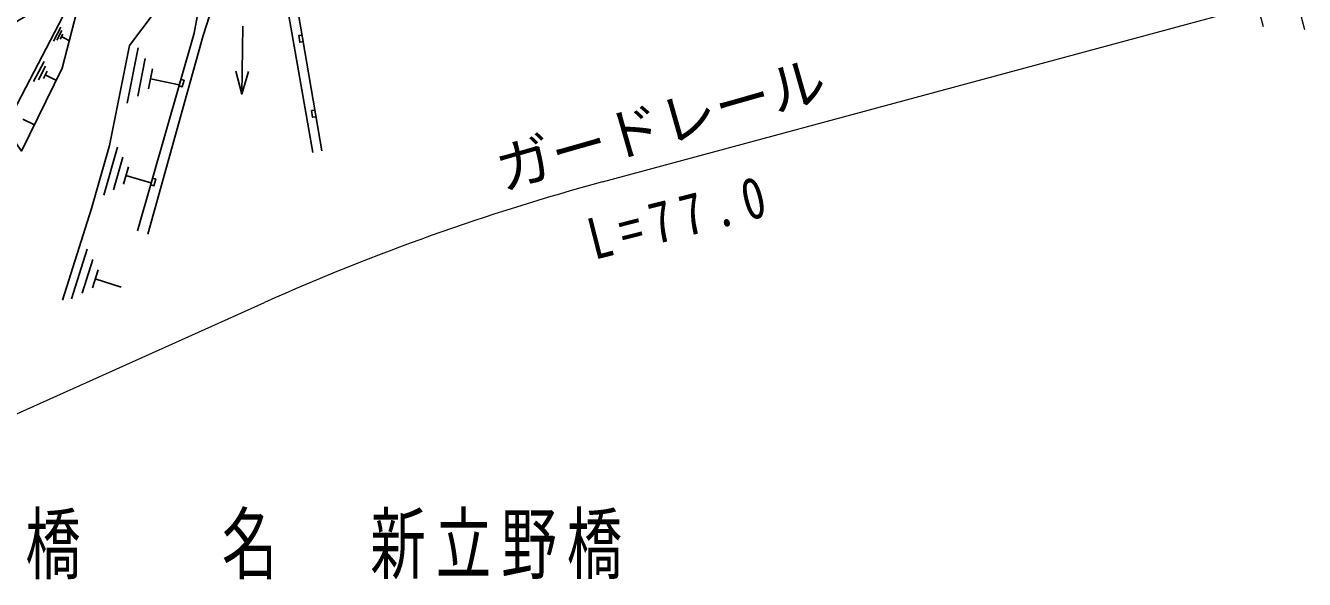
# Model space of a CAD drawing. Units: millimetres, scale not verified. Extents: x 40000 to 680000, y 20000 to 380000.
# Drawn here: x 156438 to 212876, y 248418 to 272891 of the extents above; entities that cross this region are included whole.
import ezdxf
from ezdxf.enums import TextEntityAlignment as Align

# ---------------------------------------------------------------- set-up
doc = ezdxf.new("R2010")
doc.units = ezdxf.units.MM
doc.header["$LTSCALE"] = 1000
doc.layers.add('M-BGD', color=7, linetype='Continuous', lineweight=25)
doc.layers.add('M-STR-HTXT', color=7, linetype='Continuous', lineweight=13)
doc.layers.add('M-STR-STR1', color=1, linetype='Continuous')
doc.styles.add('ＭＳ ゴシック', font='')
doc.styles.get('ＭＳ ゴシック').set_extended_font_data('MS Gothic')

msp = doc.modelspace()

# ---------------------------------------------------------------- linework, layer by layer
at = {"layer": 'M-BGD'}
for p, q in [((163873, 272555), (164352, 275177)), ((165060, 274948), (164269, 272451)), ((169117, 267276), (167960, 273902)), ((168381, 273981), (169511, 267355)), ((157667, 272196), (157990, 272817)), ((158038, 272666), (157818, 272244)), ((166019, 272865), (165977, 269866)), ((157969, 272292), (158085, 272515)), ((158027, 272403), (158350, 272235)), ((161376, 263814), (163873, 272555)), ((164269, 272451), (161834, 263668)), ((160917, 269462), (161407, 271913)), ((156793, 270420), (157255, 271307)), ((157323, 271091), (157009, 270488)), ((161721, 271442), (161388, 269775)), ((161858, 270089), (162035, 270972)), ((157225, 270556), (157391, 270875)), ((157308, 270716), (157769, 270475)), ((161947, 270530), (163221, 270276)), ((156320, 268761), (156828, 268497)), ((159890, 265397), (160494, 267512)), ((160736, 267077), (160325, 265639)), ((160760, 265880), (160978, 266642)), ((160869, 266261), (161969, 265947)), ((158468, 260822), (159159, 263016)), ((159400, 262554), (158930, 261063)), ((159391, 261303), (159640, 262093)), ((159516, 261698), (160656, 261338))]:
    msp.add_line(p, q, dxfattribs=at)
for points in [[(158061, 260752), (159340, 264811), (160135, 267591), (161017, 272004), (162694, 274254), (163753, 274960), (164352, 275177)], [(133741, 259312), (145030, 266812), (152889, 271248), (157469, 273900), (158265, 273627), (155541, 268403), (156264, 267343), (158048, 271007), (158687, 273446)], [(168638, 272472), (168490, 272447), (168541, 272151), (168689, 272177)], [(163208, 270225), (163352, 270184), (163434, 270473), (163290, 270514)], [(166271, 270862), (165977, 269866), (165711, 270870)], [(169203, 269159), (169056, 269134), (169106, 268838), (169254, 268863)], [(161959, 265855), (162103, 265814), (162186, 266102), (162041, 266143)]]:
    msp.add_lwpolyline(points, dxfattribs=at)
at = {"layer": 'M-STR-HTXT'}
for p, q in [((205229, 303066), (212876, 272715)), ((211070, 272829), (203015, 302510)), ((181904, 265982), (210808, 273794)), ((144136, 250377), (166987, 260651))]:
    msp.add_line(p, q, dxfattribs=at)
msp.add_arc((207995, 169446), 100000, 105.12402, 114.20923, dxfattribs=at)

# ---------------------------------------------------------------- texts
at = {"layer": 'M-STR-HTXT', "style": 'ＭＳ ゴシック'}
msp.add_text('ガードレール', height=1833, rotation=15.9, dxfattribs=at).set_placement((177648, 265073), align=Align.BOTTOM_LEFT)
at = {"layer": 'M-STR-HTXT', "insert": (181533, 262502), "char_height": 1833, "attachment_point": 7, "rotation": 14.3, "style": 'ＭＳ ゴシック'}
msp.add_mtext('\\T1.4;\\W0.8;L=77.0', dxfattribs=at)
at = {"layer": 'M-STR-STR1', "char_height": 2566, "attachment_point": 7, "style": 'ＭＳ ゴシック'}
for s, insert in [('\\T1.18;\\W0.7;橋\u3000\u3000名', (156426, 248418)), ('\\T1.18;\\W0.7;新立野橋', (171648, 248418))]:
    msp.add_mtext(s, dxfattribs=dict(at, insert=insert))

doc.saveas('drawing.dxf')
